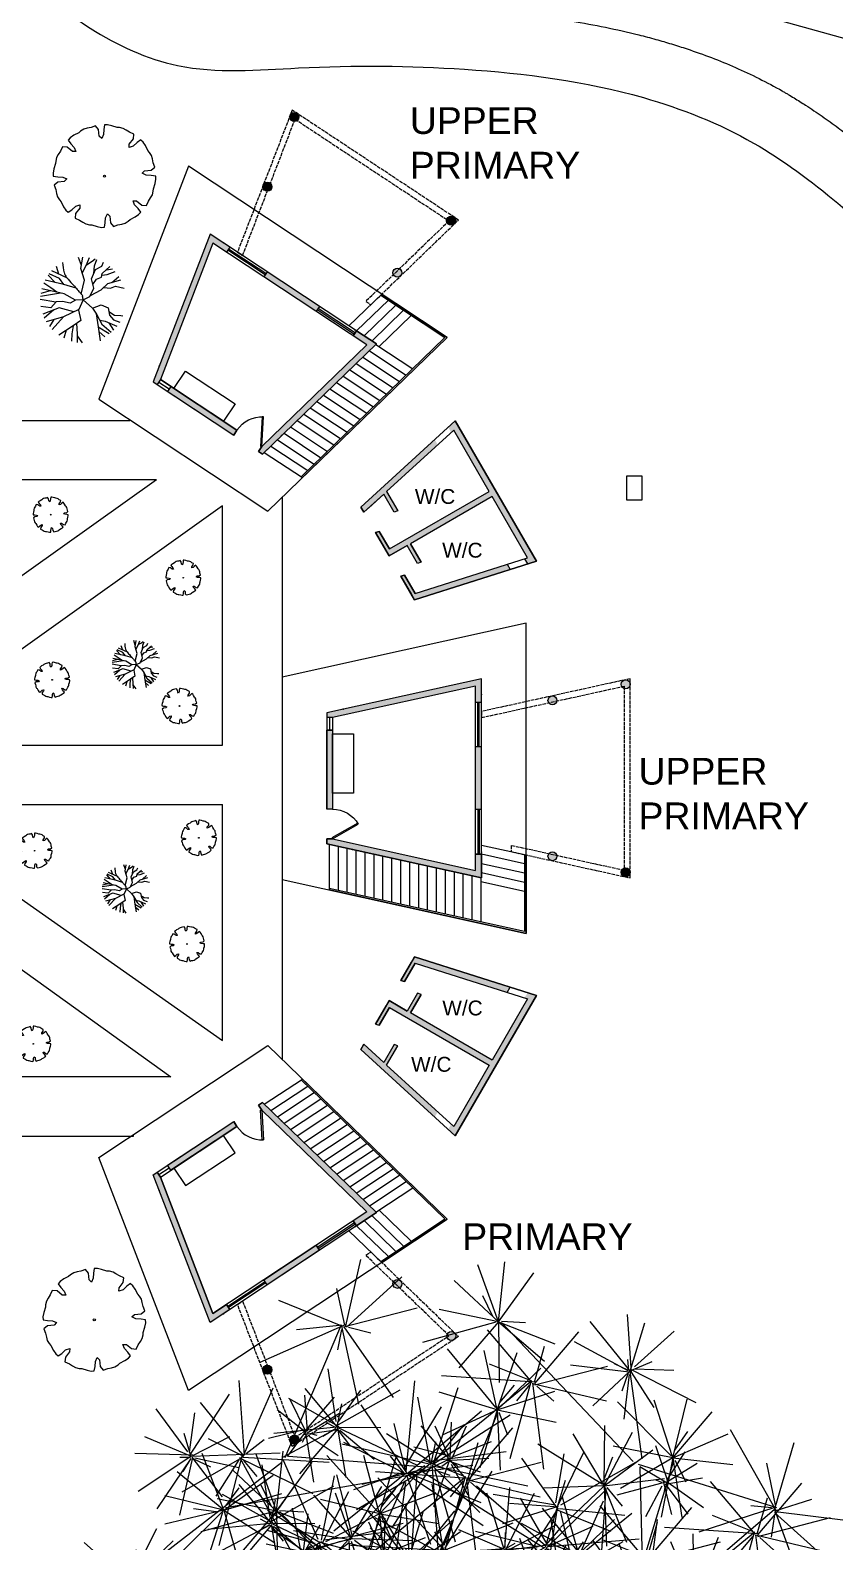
# Model space of a CAD drawing. Header units: millimetres. Extents: x -2023021 to 4454414, y -304659 to 993992.
# Drawn here: x 1581812 to 1608850, y 68373 to 119217 of the extents above; entities that cross this region are included whole.
import ezdxf

# ---------------------------------------------------------------- set-up
doc = ezdxf.new("R2010")
doc.units = ezdxf.units.MM
doc.header["$LTSCALE"] = 10
doc.header["$MEASUREMENT"] = 0
doc.linetypes.add('ACAD_ISO02W100', pattern=[15, 12, -3])
doc.styles.get("Standard").update_dxf_attribs({"font": 'arial.ttf'})

# ---------------------------------------------------------------- blocks, each defined once
blk = doc.blocks.new('z_96')
at = {"color": 86, "linetype": 'Continuous'}
for p, q in [((-277.5, 143.8), (-209, 319.2)), ((-279.8, 149.9), (-254.2, 304.5)), ((-2.3, 183.5), (-55.4, 292.1)), ((0.6, 181.7), (29.5, 299.6)), ((5.7, 184.9), (91.8, 284.8)), ((-282.5, 143.4), (-440.4, 263.7)), ((-279.3, 139.9), (-326.8, 270.9)), ((1.7, 182.4), (-92.5, 262.1)), ((3.6, 188.7), (58.7, 265.3)), ((-276.5, 141.1), (-146.8, 221.3)), ((-9.6, 182.8), (-129.6, 222.9)), ((395.6, 94.6), (438.6, 246.5)), ((-0.6, 184.6), (125.7, 194.4)), ((393.4, 89.6), (354, 209.2)), ((-292.1, 134.2), (-430.8, 180.4)), ((-280.1, 150.3), (-304, 174)), ((-5.7, 186.4), (-99.8, 114.3)), ((-4.6, 181.6), (-86.6, 72.3)), ((1.5, 182.8), (69.9, 77.5)), ((9.8, 182.3), (88, 114.6)), ((393.4, 89.6), (479.1, 181.8)), ((-283.2, 138.5), (-471.2, 114.9)), ((-279.1, 142.3), (-397.9, 16.9)), ((-285.6, 136.6), (-375, 92.2)), ((-277.6, 139.7), (-313.4, -1.1)), ((-279.1, 135.4), (-307.4, 99.5)), ((-278.4, 130.6), (-221.9, 40)), ((-277.5, 137.2), (-129.1, 19.3)), ((-263.2, 140.3), (-131, 113.5)), ((-260.4, 142.3), (-97.9, 156.1)), ((393.4, 89.6), (284.7, 153.1)), ((393.4, 89.6), (514.5, 123.6)), ((-71.7, -35.5), (-42.1, 65.4)), ((393.4, 89.6), (273.9, 50.1)), ((393.4, 89.6), (293.9, 12.5)), ((391.3, 83.5), (363.2, 41.9)), ((393.4, 89.6), (493.5, 13.4)), ((393.4, 89.6), (516.7, 64.5)), ((393.4, 89.6), (442.6, -26.2)), ((409.2, 93.4), (456.4, 89)), ((-74.7, -24.6), (-111.9, 37.5)), ((164.1, -89.9), (142.7, 11.7)), ((163.4, -89), (238.9, 7.6)), ((-237.5, -199.4), (-267, -22)), ((-65.2, -32.9), (-135.5, -11.4)), ((-80, -28.7), (-89.9, -20)), ((-68.1, -28.4), (-55.8, -19.3)), ((159.3, -86.3), (85.5, -28.7)), ((167, -88.4), (276, -24.7)), ((-234, -202.3), (-196.3, -40.6)), ((-75, -39.2), (-157.1, -75.4)), ((-74, -33), (-152.4, -40.5)), ((-76.2, -35.8), (-103.5, -105.8)), ((-72.5, -35.1), (-71.9, -112)), ((-70.4, -41.1), (3.7, -57.1)), ((-69.9, -39.6), (-38.4, -102.6)), ((163.4, -86.5), (137.7, -55.7)), ((161.1, -92.4), (74, -95.2)), ((164.5, -93.4), (157.3, -141.4)), ((160.4, -93), (267.6, -148.2)), ((164.2, -92.2), (234.3, -170.2)), ((165.3, -92), (295.7, -74)), ((166.9, -90.5), (187.1, -100.1)), ((168.3, -88.4), (194, -71.5)), ((167.1, -94.6), (37.3, -175)), ((163.6, -101.8), (119, -170.9)), ((167, -104.1), (188, -212.9)), ((-237.4, -199.3), (-392.1, -169)), ((-246.4, -194), (-283.1, -163.8)), ((-231, -196), (-205.2, -161.9)), ((-242.3, -196.3), (-391.5, -241.3)), ((-242.2, -199.4), (-329.5, -310.3)), ((-241, -201.7), (-259.1, -277.3)), ((-242.2, -201.7), (-47.9, -207.3)), ((-236.2, -200.9), (-139.2, -306.8)), ((-230.8, -205.8), (-146.5, -236))]:
    blk.add_line(p, q, dxfattribs=at)
at = {"color": 251, "linetype": 'Continuous'}
for p, q in [((-4.6, -3.2), (0.8, 176.4)), ((-17.8, -5.6), (-274.7, 141.8)), ((0, 0), (389.1, 84.4)), ((-10.4, -6), (-235.7, -205.3)), ((-16, -6.1), (-74.7, -37.4)), ((-5, -18.9), (163.8, -91.6))]:
    blk.add_line(p, q, dxfattribs=at)
blk = doc.blocks.new('сосна 1')
for p, rotation in [((317.7, 388.3), 121.1570021628385), ((-412.6, 386.5), 205.4822314301707), ((-117.1, 122.3), 55.05972244949476), ((-136.5, 361.1), 177.7388340989747), ((-351.5, 121.7), 257.3134436407499), ((285.8, 9.1), 60.73020616460848), ((-143.1, -5.5), 121.1570021628385), ((-343.1, -101.5), 57.88453704712605), ((234.4, -65.1), 73.86762904044271), ((-274, 161.3), 177.7388340989747), ((173.8, 17), 349.7944254651076), ((326.9, 45.9), 177.7388340989747), ((98.1, -4.6), 177.7388340989747), ((-502.4, -282.3), 279.7984529833926), ((-175.3, -367), 63.19571700542104), ((-48.9, -393.6), 342.5348703671633), ((260.9, -458.6), 13.7229345296671)]:
    blk.add_blockref('z_96', p, dxfattribs=dict(rotation=rotation))
blk = doc.blocks.new('*U18')
for p, q in [((0, 0), (0, -6)), ((40, 0), (40, -6))]:
    blk.add_line(p, q)
blk.add_lwpolyline([(0, 0), (20, 34.6), (21.5, 33.8), (1.5, -0.9)], close=True)
blk.add_arc((0, 0), 40, 0, 60)
blk = doc.blocks.new('mb-cay7')
for p, q in [((-281, 528), (-302, 509)), ((-244, 552), (-281, 528)), ((-206, 561), (-244, 552)), ((-161, 571), (-206, 561)), ((-109, 590), (-161, 571)), ((-75, 547), (-109, 590)), ((-67, 471), (-75, 547)), ((-16, 547), (-19, 489)), ((-7, 599), (-16, 547)), ((28, 601), (-7, 599)), ((76, 591), (28, 601)), ((138, 572), (76, 591)), ((166, 570), (138, 572)), ((209, 560), (166, 570)), ((242, 540), (209, 560)), ((281, 515), (242, 540)), ((-400, 452), (-424, 426)), ((-424, 426), (-393, 384)), ((-359, 480), (-400, 452)), ((-393, 384), (-354, 341)), ((-302, 509), (-359, 480)), ((-39, 443), (-67, 471)), ((-19, 489), (-39, 443)), ((276, 339), (277, 379)), ((324, 357), (276, 339)), ((277, 379), (325, 438)), ((331, 492), (281, 515)), ((367, 396), (324, 357)), ((325, 438), (331, 492)), ((410, 427), (367, 396)), ((436, 403), (410, 426)), ((463, 362), (436, 403)), ((493, 305), (463, 362)), ((-568, 183), (-569, 155)), ((-558, 225), (-568, 183)), ((-538, 259), (-558, 225)), ((-513, 297), (-538, 259)), ((-490, 348), (-513, 297)), ((-435, 342), (-490, 348)), ((-376, 294), (-435, 342)), ((-336, 293), (-376, 294)), ((-354, 341), (-336, 293)), ((512, 284), (493, 305)), ((535, 247), (512, 284)), ((545, 209), (535, 247)), ((554, 164), (545, 209)), ((-588, 93), (-598, 45)), ((-598, 45), (-596, 10)), ((-596, 10), (-545, 1)), ((-569, 155), (-588, 93)), ((-545, 1), (-486, -1)), ((426, 43), (455, 70)), ((472, 22), (426, 43)), ((455, 70), (531, 78)), ((531, 19), (472, 22)), ((531, 78), (573, 112)), ((583, 10), (531, 19)), ((573, 112), (554, 164)), ((584, -25), (582, 10)), ((-545, -58), (-587, -92)), ((-587, -92), (-568, -144)), ((-568, -144), (-558, -189)), ((-469, -50), (-545, -58)), ((-486, -1), (-440, -22)), ((-440, -22), (-469, -50)), ((544, -205), (554, -163)), ((554, -163), (555, -134)), ((555, -134), (574, -73)), ((574, -73), (584, -25)), ((-558, -189), (-549, -227)), ((-549, -227), (-526, -264)), ((-526, -264), (-507, -285)), ((-507, -285), (-477, -342)), ((-477, -342), (-450, -383)), ((-381, -376), (-338, -337)), ((-338, -337), (-290, -319)), ((-290, -319), (-291, -359)), ((340, -320), (322, -273)), ((322, -273), (362, -274)), ((380, -364), (340, -320)), ((362, -274), (421, -322)), ((421, -322), (476, -327)), ((476, -327), (499, -277)), ((499, -277), (524, -239)), ((524, -239), (544, -205)), ((-450, -383), (-424, -406)), ((-424, -406), (-381, -376)), ((-339, -418), (-345, -472)), ((-345, -472), (-294, -495)), ((-291, -359), (-339, -418)), ((-294, -495), (-256, -520)), ((-256, -520), (-222, -540)), ((2, -527), (5, -469)), ((5, -469), (26, -423)), ((26, -423), (53, -451)), ((53, -451), (61, -527)), ((230, -531), (267, -508)), ((267, -508), (288, -489)), ((288, -489), (345, -459)), ((345, -459), (386, -432)), ((410, -406), (380, -364)), ((386, -432), (410, -406)), ((-222, -540), (-180, -550)), ((-180, -550), (-152, -551)), ((-152, -551), (-90, -571)), ((-90, -571), (-42, -580)), ((-42, -580), (-7, -578)), ((-7, -579), (2, -527)), ((61, -527), (95, -570)), ((95, -570), (147, -550)), ((147, -550), (192, -541)), ((192, -541), (230, -531))]:
    blk.add_line(p, q)
blk.add_ellipse((-7, 10), major_axis=(-12.3, 0), ratio=0.999017)
blk = doc.blocks.new('mb-cay3')
for p, q in [((-456, 451), (-504, 599)), ((-31, 616), (-85, 772)), ((-39, 560), (-5, 777)), ((-13, 473), (59, 618)), ((59, 618), (123, 768)), ((65, 634), (172, 698)), ((172, 698), (230, 744)), ((205, 466), (217, 614)), ((217, 614), (265, 733)), ((238, 540), (358, 604)), ((358, 604), (389, 679)), ((365, 469), (512, 598)), ((-363, 255), (-718, 340)), ((-529, 295), (-660, 435)), ((-448, 370), (-640, 462)), ((-297, 377), (-594, 516)), ((-363, 255), (-448, 370)), ((27, 338), (-39, 560)), ((-33, 77), (27, 338)), ((161, 366), (238, 540)), ((206, 186), (161, 366)), ((187, 260), (256, 361)), ((256, 361), (349, 398)), ((349, 398), (365, 469)), ((357, 434), (461, 448)), ((444, 539), (559, 556)), ((461, 448), (612, 502)), ((470, 275), (721, 344)), ((548, 297), (680, 413)), ((-426, 94), (-808, 31)), ((-623, 138), (-801, 89)), ((-355, 78), (-783, 174)), ((-610, 194), (-745, 282)), ((-496, 110), (-610, 194)), ((-130, 186), (-363, 255)), ((-143, -40), (-355, 78)), ((2, -36), (133, 27)), ((133, 27), (206, 186)), ((142, 47), (347, 154)), ((347, 154), (470, 275)), ((396, 203), (525, 189)), ((525, 189), (618, 226)), ((618, 226), (784, 188)), ((-514, -76), (-810, -27)), ((-610, -183), (-801, -161)), ((-451, -182), (-765, -306)), ((-552, -222), (-734, -380)), ((-511, -73), (-610, -183)), ((-387, -63), (-511, -73)), ((-173, -262), (-451, -182)), ((-245, -95), (-387, -63)), ((-79, -216), (-367, -355)), ((-143, -40), (-245, -95)), ((2, -36), (-143, -40)), ((2, -36), (-84, -227)), ((-84, -227), (-44, -427)), ((2, -36), (180, -191)), ((180, -191), (342, -131)), ((180, -191), (255, -303)), ((342, -131), (479, -183)), ((479, -183), (506, -322)), ((493, -257), (596, -322)), ((-367, -355), (-697, -450)), ((-550, -408), (-637, -538)), ((-367, -355), (-585, -598)), ((-188, -528), (-460, -705)), ((-188, -528), (-211, -677)), ((-44, -427), (-188, -528)), ((-126, -485), (-111, -678)), ((253, -300), (289, -547)), ((255, -303), (360, -497)), ((289, -547), (498, -675)), ((289, -547), (328, -810)), ((318, -419), (422, -436)), ((360, -497), (537, -649)), ((422, -436), (645, -534)), ((491, -467), (578, -611)), ((506, -322), (576, -413)), ((576, -413), (696, -460)), ((596, -322), (716, -333)), ((716, -333), (757, -339)), ((-318, -612), (-361, -764)), ((-211, -677), (-217, -819)), ((-111, -678), (-109, -842)), ((-110, -716), (-17, -849)), ((302, -637), (416, -737))]:
    blk.add_line(p, q)
for centre, radius, start, end in [((455, 700), 842, 181.5686, 195.0038), ((-141, 541), 225, 195.0038, 221.1659), ((62234, 55080), 83082, 221.1659, 221.28126), ((29144, 26029), 39048, 221.2813, 221.4495), ((15672, 14131), 21075, 221.4495, 221.7043), ((-7857, -6835), 10440, 41.3423, 41.7043), ((-61, 24), 56.4, 12.2823, 41.3423), ((-371, -43), 373, 1.0907, 12.2823)]:
    blk.add_arc(centre, radius, start, end)

msp = doc.modelspace()

# ---------------------------------------------------------------- hatches: boundary and pattern name
at = {"ltscale": 10, "transparency": 33554687}
h = msp.add_hatch(color=256, dxfattribs=at)
h.dxf.hatch_style = 1
h.paths.add_polyline_path([(1590833, 116300, 1), (1590532, 116300, 1)])
h = msp.add_hatch(color=256, dxfattribs=at)
h.dxf.hatch_style = 1
h.paths.add_polyline_path([(1589931, 113952, 1), (1589630, 113952, 1)])
h = msp.add_hatch(color=256, dxfattribs=at)
h.dxf.hatch_style = 1
h.paths.add_polyline_path([(1596107, 112810, 1), (1595806, 112810, 1)])
h = msp.add_hatch(color=256, dxfattribs=at)
h.dxf.hatch_style = 1
h.paths.add_polyline_path([(1589771, 111092), (1589661, 110926), (1591419, 109763), (1591529, 109929)])
h.paths.add_polyline_path([(1587856, 112359), (1587610, 111720), (1587824, 111720), (1587953, 112055), (1588410, 111753), (1588520, 111920)])
h.paths.add_polyline_path([(1587824, 111720), (1587610, 111720), (1585944, 107389), (1586078, 107301), (1586188, 107467)])
h.paths.add_polyline_path([(1586538, 107233), (1586429, 107068), (1588650, 105599), (1588759, 105764)])
h.paths.add_polyline_path([(1593444, 108663), (1592780, 109102), (1592670, 108935), (1593126, 108633), (1589594, 105214), (1589510, 105087), (1589484, 105047), (1589618, 104959)])
h.paths.add_polyline_path([(1594221, 111193), (1594017, 110995, 0.509744), (1594256, 110948), (1594260, 110952, 0.198013), (1594304, 111058, 0.28315)])
h.paths.add_polyline_path([(1594221, 111193, 0.558664), (1594003, 111058, 0.109085), (1594017, 110995)])
h.paths.add_polyline_path([(1599334, 96821), (1599328, 96820, 0.346414), (1599213, 96673, 0.138817), (1599235, 96594), (1599513, 96656, 0.029346), (1599514, 96673, 0.473317)])
h.paths.add_polyline_path([(1599513, 96656), (1599235, 96594, 0.711083)])
h.paths.add_polyline_path([(1601671, 97215, 0.138024), (1601693, 97137), (1601774, 97154), (1601774, 97072, 0.512575), (1601972, 97215, 1)])
h.paths.add_polyline_path([(1601774, 97154), (1601693, 97137, 0.176379), (1601774, 97072)], flags=17)
h.paths.add_polyline_path([(1596774, 97154), (1596774, 96607), (1596974, 96607), (1596974, 97403), (1591774, 96256), (1591774, 96095), (1591974, 96095)])
h.paths.add_polyline_path([(1596974, 95107), (1596774, 95107), (1596774, 93000), (1596974, 93000)])
h.paths.add_polyline_path([(1591974, 95674), (1591774, 95674), (1591774, 93012), (1591971, 93012)])
h.paths.add_polyline_path([(1591974, 92012), (1591774, 92012), (1591774, 91851), (1596974, 90703), (1596974, 91500), (1596774, 91500), (1596774, 90952)])
h.paths.add_polyline_path([(1599514, 91434, 0.029346), (1599513, 91451), (1599235, 91513, 0.138817), (1599213, 91434, 0.346414), (1599328, 91287), (1599334, 91286, 0.473317)])
h.paths.add_polyline_path([(1599235, 91513), (1599513, 91451, 0.711083)])
h.paths.add_polyline_path([(1572146, 75447), (1576140, 75447), (1576140, 77319), (1572146, 77319)], flags=9)
h.paths.add_polyline_path([(1595522, 101195), (1597130, 101195), (1597130, 102225), (1595522, 102225)], flags=9)
h.paths.add_polyline_path([(1594605, 103001), (1596213, 103001), (1596213, 104032), (1594605, 104032)], flags=9)
h.paths.add_polyline_path([(1594477, 83901), (1596084, 83901), (1596084, 84932), (1594477, 84932)], flags=9)
h.paths.add_polyline_path([(1595526, 85796), (1597134, 85796), (1597134, 86827), (1595526, 86827)], flags=9)
h.paths.add_polyline_path([(1551599, 83489), (1553206, 83489), (1553206, 84519), (1551599, 84519)], flags=9)
h.paths.add_polyline_path([(1550594, 85405), (1552202, 85405), (1552202, 86435), (1550594, 86435)], flags=9)
h.paths.add_polyline_path([(1550727, 101286), (1552335, 101286), (1552335, 102316), (1550727, 102316)], flags=9)
h.paths.add_polyline_path([(1551630, 103325), (1553238, 103325), (1553238, 104355), (1551630, 104355)], flags=9)
h.paths.add_polyline_path([(1587860, 108039), (1591294, 108039), (1591294, 109903), (1587860, 109903)], flags=9)
h.paths.add_polyline_path([(1587693, 79149), (1591125, 79149), (1591125, 80179), (1587693, 80179)], flags=9)
h.paths.add_polyline_path([(1556926, 79292), (1560358, 79292), (1560358, 80323), (1556926, 80323)], flags=9)
h.paths.add_polyline_path([(1551618, 93275), (1555050, 93275), (1555050, 95139), (1551618, 95139)], flags=9)
h.paths.add_polyline_path([(1555301, 108034), (1561179, 108034), (1561179, 109064), (1555301, 109064)], flags=9)
h = msp.add_hatch(color=256, dxfattribs=at)
h.dxf.hatch_style = 1
h.paths.add_polyline_path([(1569486, 72326), (1569309, 72224), (1569973, 70181), (1571517, 70181), (1571517, 70381), (1570118, 70381)])
h.paths.add_polyline_path([(1569423, 72521), (1569246, 72418), (1569309, 72224), (1569486, 72326)])
h.paths.add_polyline_path([(1568708, 74720), (1568498, 74720), (1569246, 72418), (1569423, 72521)])
h.paths.add_polyline_path([(1567041, 79852), (1566782, 80002), (1568498, 74720), (1568708, 74720)])
h.paths.add_polyline_path([(1566948, 80136), (1566690, 80286), (1566782, 80002), (1567041, 79852)])
h.paths.add_polyline_path([(1581252, 80002), (1580993, 79852), (1579326, 74720), (1579536, 74720)])
h.paths.add_polyline_path([(1581344, 80286), (1581086, 80136), (1580993, 79852), (1581252, 80002)])
h.paths.add_polyline_path([(1579536, 74720), (1579326, 74720), (1578611, 72521), (1578788, 72418)])
h.paths.add_polyline_path([(1578725, 72224), (1578548, 72326), (1577916, 70381), (1576517, 70381), (1576517, 70181), (1578061, 70181)])
h.paths.add_polyline_path([(1578788, 72418), (1578611, 72521), (1578548, 72326), (1578725, 72224)])
h.paths.add_polyline_path([(1572146, 75447), (1576140, 75447), (1576140, 77319), (1572146, 77319)], flags=9)
h.paths.add_polyline_path([(1595522, 101195), (1597130, 101195), (1597130, 102225), (1595522, 102225)], flags=9)
h.paths.add_polyline_path([(1594605, 103001), (1596213, 103001), (1596213, 104032), (1594605, 104032)], flags=9)
h.paths.add_polyline_path([(1594477, 83901), (1596084, 83901), (1596084, 84932), (1594477, 84932)], flags=9)
h.paths.add_polyline_path([(1595526, 85796), (1597134, 85796), (1597134, 86827), (1595526, 86827)], flags=9)
h.paths.add_polyline_path([(1551599, 83489), (1553206, 83489), (1553206, 84519), (1551599, 84519)], flags=9)
h.paths.add_polyline_path([(1550594, 85405), (1552202, 85405), (1552202, 86435), (1550594, 86435)], flags=9)
h.paths.add_polyline_path([(1550727, 101286), (1552335, 101286), (1552335, 102316), (1550727, 102316)], flags=9)
h.paths.add_polyline_path([(1551630, 103325), (1553238, 103325), (1553238, 104355), (1551630, 104355)], flags=9)
h.paths.add_polyline_path([(1587860, 108039), (1591294, 108039), (1591294, 109903), (1587860, 109903)], flags=9)
h.paths.add_polyline_path([(1593016, 93132), (1596450, 93132), (1596450, 94995), (1593016, 94995)], flags=9)
h.paths.add_polyline_path([(1587693, 79149), (1591125, 79149), (1591125, 80179), (1587693, 80179)], flags=9)
h.paths.add_polyline_path([(1556926, 79292), (1560358, 79292), (1560358, 80323), (1556926, 80323)], flags=9)
h.paths.add_polyline_path([(1551618, 93275), (1555050, 93275), (1555050, 95139), (1551618, 95139)], flags=9)
h.paths.add_polyline_path([(1555301, 108034), (1561179, 108034), (1561179, 109064), (1555301, 109064)], flags=9)
h = msp.add_hatch(color=256, dxfattribs=at)
h.dxf.hatch_style = 1
h.paths.add_polyline_path([(1597237, 103705), (1596048, 105765), (1595961, 105686), (1595859, 105863), (1596097, 106081), (1598824, 101357), (1598529, 101263), (1598426, 101440), (1598527, 101472), (1597337, 103532), (1594588, 101945), (1594948, 101320), (1594826, 101282), (1594479, 101882), (1593873, 101532), (1593418, 102320), (1593540, 102359), (1593881, 101768)])
h.paths.add_polyline_path([(1597841, 101255), (1597943, 101078), (1594723, 100059), (1594266, 100851), (1594388, 100890), (1594743, 100275)])
h.paths.add_polyline_path([(1593693, 103612), (1593025, 103001), (1592923, 103178), (1595405, 105449), (1595508, 105271), (1593787, 103698), (1594161, 103050), (1594039, 103011)])
h = msp.add_hatch(color=256, dxfattribs=at)
h.dxf.hatch_style = 1
h.paths.add_polyline_path([(1601973, 90891, 1), (1601672, 90891, 1)])
h = msp.add_hatch(color=256, dxfattribs=at)
h.dxf.hatch_style = 1
h.paths.add_polyline_path([(1597237, 84401), (1596048, 82341), (1595961, 82421), (1595859, 82244), (1596097, 82026), (1598824, 86750), (1598529, 86844), (1598426, 86666), (1598527, 86635), (1597337, 84575), (1594588, 86162), (1594948, 86786), (1594826, 86825), (1594479, 86225), (1593873, 86575), (1593418, 85787), (1593540, 85748), (1593881, 86339)])
h.paths.add_polyline_path([(1597841, 86852), (1597943, 87029), (1594723, 88048), (1594266, 87255), (1594388, 87217), (1594743, 87832)])
h.paths.add_polyline_path([(1593693, 84495), (1593025, 85106), (1592923, 84929), (1595405, 82658), (1595508, 82836), (1593787, 84409), (1594161, 85057), (1594039, 85096)])
h = msp.add_hatch(color=256, dxfattribs=at)
h.dxf.hatch_style = 1
h.paths.add_polyline_path([(1593444, 79444), (1589618, 83148), (1589484, 83059), (1589593, 82895), (1593126, 79474), (1592670, 79172), (1592780, 79005)])
h = msp.add_hatch(color=256, dxfattribs=at)
h.dxf.hatch_style = 1
h.paths.add_polyline_path([(1588760, 82341), (1588650, 82508), (1586429, 81039), (1586540, 80872)])
h.paths.add_polyline_path([(1586188, 80639), (1586078, 80806), (1585944, 80718), (1587856, 75748), (1588520, 76187), (1588410, 76354), (1587953, 76052)])
h.paths.add_polyline_path([(1587693, 79149), (1591125, 79149), (1591125, 80179), (1587693, 80179)], flags=9)
h = msp.add_hatch(color=256, dxfattribs=at)
h.dxf.hatch_style = 1
h.paths.add_polyline_path([(1591529, 78177), (1591419, 78344), (1589661, 77181), (1589771, 77014)])
h = msp.add_hatch(color=256, dxfattribs=at)
h.dxf.hatch_style = 1
h.paths.add_polyline_path([(1594017, 77112), (1594221, 76914, 0.28315), (1594304, 77048, 0.803289)])
h.paths.add_polyline_path([(1594017, 77112, 0.109085), (1594003, 77048, 0.558664), (1594221, 76914)])
h.paths.add_polyline_path([(1596112, 75297, 0.80201), (1595825, 75361), (1595885, 75304), (1595816, 75258, 0.877505)])
h.paths.add_polyline_path([(1595885, 75304), (1595825, 75361, 0.109872), (1595811, 75297, 0.065243), (1595816, 75258)])
h = msp.add_hatch(color=256, dxfattribs=at)
h.dxf.hatch_style = 1
h.paths.add_polyline_path([(1589930, 74161, 1), (1589629, 74161, 1)])
h = msp.add_hatch(color=256, dxfattribs=at)
h.dxf.hatch_style = 1
h.paths.add_polyline_path([(1590838, 71808, 1), (1590537, 71808, 1)])

# ---------------------------------------------------------------- linework, layer by layer
at = {"transparency": 33554687}
msp.add_line((1594477, 123037), (1620151, 115888), dxfattribs=at)
at = {"ltscale": 10, "transparency": 33554687}
for p, q in [((1588520, 111920), (1588410, 111753)), ((1589702, 110988), (1588451, 111816)), ((1589730, 111030), (1588479, 111857)), ((1589771, 111092), (1589661, 110926)), ((1591529, 109929), (1591419, 109763)), ((1591460, 109825), (1592711, 108998)), ((1591487, 109867), (1592739, 109039)), ((1586188, 107467), (1586078, 107301)), ((1586133, 107384), (1586485, 107151)), ((1586540, 107235), (1586429, 107068)), ((1562758, 106090), (1585162, 106090)), ((1588760, 105766), (1588650, 105599)), ((1589594, 105214), (1589484, 105047)), ((1586057, 104090), (1575068, 96258)), ((1586057, 104090), (1575068, 104090)), ((1588274, 103214), (1576984, 95167)), ((1588274, 95167), (1588274, 103214)), ((1590274, 103506), (1590274, 84601)), ((1593540, 102359), (1593418, 102320)), ((1593881, 101768), (1593540, 102359)), ((1594948, 101320), (1594588, 101945)), ((1597841, 101255), (1597943, 101078)), ((1598426, 101440), (1598529, 101263)), ((1594388, 100890), (1594266, 100851)), ((1594743, 100275), (1594388, 100890)), ((1596974, 96607), (1596774, 96607)), ((1596849, 95107), (1596849, 96607)), ((1596899, 95107), (1596899, 96607)), ((1591974, 96095), (1591774, 96095)), ((1591974, 95674), (1591774, 95674)), ((1591874, 96095), (1591874, 95674)), ((1576984, 95167), (1588274, 95167)), ((1596974, 95107), (1596774, 95107)), ((1576984, 93167), (1588274, 93167)), ((1577003, 93167), (1588274, 85239)), ((1588274, 85239), (1588274, 93167)), ((1591974, 93012), (1591774, 93012)), ((1596974, 93000), (1596774, 93000)), ((1596849, 93000), (1596849, 91500)), ((1596899, 93000), (1596899, 91500)), ((1575068, 92251), (1586536, 84017)), ((1591974, 92012), (1591774, 92012)), ((1594743, 87832), (1594388, 87217)), ((1594388, 87217), (1594266, 87255)), ((1597841, 86852), (1597943, 87029)), ((1594948, 86786), (1594588, 86162)), ((1593881, 86339), (1593540, 85748)), ((1586536, 84017), (1575068, 84017)), ((1589594, 82893), (1589484, 83059)), ((1588760, 82341), (1588650, 82508)), ((1562758, 82017), (1585277, 82017)), ((1585277, 82017), (1585277, 82075)), ((1586133, 80723), (1586485, 80955)), ((1586540, 80872), (1586429, 81039)), ((1586188, 80639), (1586078, 80806)), ((1591460, 78282), (1592711, 79109)), ((1591487, 78240), (1592739, 79067)), ((1591529, 78177), (1591419, 78344)), ((1589702, 77119), (1588451, 76291)), ((1589730, 77077), (1588479, 76249)), ((1589771, 77014), (1589661, 77181)), ((1588520, 76187), (1588410, 76354))]:
    msp.add_line(p, q, dxfattribs=at)
at = {"ltscale": 100, "transparency": 33554687}
for p, q in [((1593036, 108932), (1594103, 109965)), ((1593292, 108763), (1594359, 109796)), ((1593535, 108580), (1594615, 109626)), ((1593209, 108436), (1594448, 107616)), ((1593430, 108649), (1594668, 107830)), ((1592547, 107794), (1593786, 106975)), ((1592768, 108008), (1594006, 107189)), ((1592989, 108222), (1594227, 107403)), ((1592106, 107367), (1593344, 106548)), ((1592326, 107581), (1593565, 106762)), ((1591664, 106940), (1592903, 106121)), ((1591885, 107153), (1593123, 106334)), ((1591002, 106299), (1592240, 105479)), ((1591223, 106512), (1592461, 105693)), ((1591443, 106726), (1592682, 105907)), ((1590561, 105871), (1591799, 105052)), ((1590781, 106085), (1592020, 105266)), ((1590119, 105444), (1591357, 104625)), ((1590340, 105658), (1591578, 104838)), ((1589618, 104959), (1589898, 105230)), ((1589678, 105017), (1590959, 104169)), ((1589898, 105230), (1591137, 104411)), ((1591774, 91851), (1592155, 91767)), ((1591855, 91833), (1591855, 90297)), ((1592155, 91767), (1592155, 90282)), ((1592455, 91701), (1592455, 90216)), ((1592755, 91634), (1592755, 90149)), ((1593055, 91568), (1593055, 90083)), ((1593355, 91502), (1593355, 90017)), ((1593655, 91436), (1593655, 89951)), ((1593955, 91370), (1593955, 89885)), ((1594255, 91303), (1594255, 89818)), ((1594555, 91237), (1594555, 89752)), ((1594855, 91171), (1594855, 89686)), ((1595155, 91105), (1595155, 89620)), ((1595455, 91039), (1595455, 89554)), ((1596974, 91192), (1598424, 90872)), ((1595755, 90972), (1595755, 89487)), ((1596055, 90906), (1596055, 89421)), ((1596355, 90840), (1596355, 89355)), ((1596655, 90774), (1596655, 89289)), ((1596955, 90708), (1596955, 89223)), ((1596955, 90582), (1598424, 90258)), ((1596974, 90885), (1598424, 90565)), ((1589678, 83090), (1590959, 83938)), ((1589898, 82876), (1591137, 83696)), ((1590119, 82663), (1591357, 83482)), ((1589618, 83148), (1589898, 82876)), ((1590340, 82449), (1591578, 83268)), ((1590561, 82235), (1591799, 83055)), ((1590781, 82022), (1592020, 82841)), ((1591002, 81808), (1592240, 82627)), ((1591223, 81594), (1592461, 82414)), ((1591443, 81381), (1592682, 82200)), ((1591664, 81167), (1592903, 81986)), ((1591885, 80953), (1593123, 81773)), ((1592106, 80740), (1593344, 81559)), ((1592326, 80526), (1593565, 81345)), ((1592547, 80312), (1593786, 81132)), ((1592768, 80099), (1594006, 80918)), ((1592989, 79885), (1594227, 80704)), ((1593209, 79671), (1594448, 80491)), ((1593430, 79458), (1594668, 80277)), ((1593292, 79344), (1594359, 78311)), ((1593535, 79527), (1594615, 78481)), ((1593036, 79174), (1594103, 78142))]:
    msp.add_line(p, q, dxfattribs=at)
at = {"linetype": 'ACAD_ISO02W100', "transparency": 33554687}
for points in [[(1588947, 111637), (1590712, 116225), (1595885, 112803), (1593089, 110097), (1593259, 109984), (1596203, 112833), (1590615, 116529), (1588776, 111750), (1588947, 111637)], [(1596974, 96095), (1601774, 97154), (1601774, 90952), (1597974, 91791), (1597974, 91586), (1601974, 90703), (1601974, 97403), (1596974, 96300), (1596974, 96095)], [(1588947, 76469), (1590712, 71882), (1595885, 75304), (1593089, 78010), (1593259, 78123), (1596203, 75274), (1590615, 71577), (1588776, 76356), (1588947, 76469)]]:
    msp.add_lwpolyline(points, dxfattribs=at)
at = {"ltscale": 100, "transparency": 33554687}
for points in [[(1584111, 106803), (1589795, 103043), (1595829, 108883), (1587126, 114640)], [(1590274, 97461), (1590274, 90646), (1598474, 88836), (1598474, 99271)], [(1584111, 81304), (1589795, 85064), (1595829, 79223), (1587126, 73466)]]:
    msp.add_lwpolyline(points, close=True, dxfattribs=at)
for points in [[(1589484, 105047), (1589618, 104959), (1593444, 108663), (1592524, 109271), (1588776, 111750), (1587856, 112359), (1585944, 107389)], [(1589594, 105214), (1593126, 108633), (1587953, 112055), (1586188, 107467), (1588760, 105766)], [(1585944, 107389), (1588650, 105599)], [(1594266, 100851), (1594621, 100237), (1594723, 100059), (1598824, 101357), (1596097, 106081), (1592923, 103178), (1593025, 103001)], [(1593881, 101768), (1597237, 103705), (1596048, 105765), (1593787, 103698), (1594161, 103050)], [(1593693, 103612), (1593176, 103139)], [(1594743, 100275), (1598527, 101472), (1597337, 103532), (1594588, 101945)], [(1593418, 102320), (1593773, 101705), (1593873, 101532), (1594479, 101882)], [(1591774, 92012), (1591774, 91851), (1596974, 90703), (1596974, 91807), (1596974, 96300), (1596974, 97403), (1591774, 96256)], [(1591974, 92012), (1596774, 90952), (1596774, 97154), (1591974, 96095), (1591974, 93012)], [(1591774, 96256), (1591774, 93012)], [(1594266, 87255), (1594621, 87870), (1594723, 88048), (1598824, 86750), (1596097, 82026), (1592923, 84929), (1593025, 85106)], [(1594743, 87832), (1598527, 86635), (1597337, 84575), (1594588, 86162)], [(1593418, 85787), (1593773, 86401), (1593873, 86575), (1594479, 86225)], [(1593881, 86339), (1597237, 84401), (1596048, 82341), (1593787, 84409), (1594161, 85057)], [(1589484, 83059), (1589618, 83148), (1593444, 79444), (1592524, 78835), (1588776, 76356), (1587856, 75748), (1585944, 80718)], [(1589594, 82893), (1593126, 79474), (1587953, 76052), (1586188, 80639), (1588760, 82341)], [(1585944, 80718), (1588650, 82508)]]:
    msp.add_lwpolyline(points, dxfattribs=at)
at = {"ltscale": 10, "transparency": 33554687}
for points in [[(1592524, 109271), (1593627, 110340), (1595829, 108883), (1590959, 104169)], [(1593591, 110304), (1595749, 108876), (1590916, 104197)], [(1593847, 110135), (1592780, 109102), (1592670, 108935)], [(1589484, 105047), (1589594, 105214), (1593126, 108633), (1592670, 108935), (1592780, 109102), (1593444, 108663), (1589618, 104959), (1589484, 105047)], [(1588759, 105764), (1586187, 107465), (1586078, 107301), (1588650, 105599), (1588759, 105764)], [(1593540, 102359), (1593881, 101768), (1597237, 103705), (1596048, 105765), (1593787, 103698), (1594161, 103050), (1594039, 103011), (1593693, 103612), (1593025, 103001), (1592923, 103178), (1596097, 106081), (1598824, 101357), (1594723, 100059), (1594266, 100851), (1594388, 100890), (1594743, 100275), (1598527, 101472), (1597337, 103532), (1594588, 101945), (1594948, 101320), (1594826, 101282), (1594479, 101882), (1593873, 101532), (1593418, 102320), (1593540, 102359)], [(1594161, 103050), (1594039, 103011), (1593693, 103612), (1593025, 103001)], [(1594948, 101320), (1594826, 101282), (1594479, 101882)], [(1591774, 95674), (1591974, 95674), (1591971, 93012), (1591774, 93012), (1591774, 95674)], [(1591774, 92012), (1591974, 92012), (1596774, 90952), (1596774, 91500), (1596974, 91500), (1596974, 90703), (1591774, 91851), (1591774, 92012)], [(1596974, 91807), (1598474, 91476), (1598474, 88836), (1591855, 90297)], [(1598424, 91487), (1598424, 88899), (1591855, 90348)], [(1598424, 91180), (1596974, 91500), (1596774, 91500)], [(1593540, 85748), (1593881, 86339), (1597237, 84401), (1596048, 82341), (1593787, 84409), (1594161, 85057), (1594039, 85096), (1593693, 84495), (1593025, 85106), (1592923, 84929), (1596097, 82026), (1598824, 86750), (1594723, 88048), (1594266, 87255), (1594388, 87217), (1594743, 87832), (1598527, 86635), (1597337, 84575), (1594588, 86162), (1594948, 86786), (1594826, 86825), (1594479, 86225), (1593873, 86575), (1593418, 85787), (1593540, 85748)], [(1594948, 86786), (1594826, 86825), (1594479, 86225)], [(1594161, 85057), (1594039, 85096), (1593693, 84495), (1593025, 85106)], [(1593591, 77803), (1595749, 79231), (1590916, 83909)], [(1592524, 78835), (1593627, 77767), (1595829, 79223), (1590959, 83938)], [(1592670, 79172), (1592780, 79005), (1593444, 79444), (1589618, 83148), (1589484, 83059), (1589593, 82895), (1593126, 79474), (1592670, 79172)], [(1588650, 82508), (1588760, 82341), (1586540, 80872), (1586429, 81039), (1588650, 82508)], [(1586078, 80806), (1586188, 80639), (1587953, 76052), (1588410, 76354), (1588520, 76187), (1587856, 75748), (1585944, 80718), (1586078, 80806)], [(1593847, 77972), (1592780, 79005), (1592670, 79172)], [(1589661, 77181), (1591419, 78344), (1591529, 78177), (1589771, 77014), (1589661, 77181)]]:
    msp.add_lwpolyline(points, dxfattribs=at)
for points in [[(1588308, 106065), (1586640, 107168), (1587026, 107752), (1588694, 106649)], [(1591974, 93553), (1591974, 95553), (1592674, 95553), (1592674, 93553)], [(1588308, 82042), (1586640, 80938), (1587026, 80355), (1588694, 81458)]]:
    msp.add_lwpolyline(points, close=True, dxfattribs=at)
at = {"transparency": 33554687}
msp.add_lwpolyline([(1601859, 104233), (1602366, 104233), (1602366, 103415), (1601859, 103415)], close=True, dxfattribs=at)
at = {"ltscale": 10, "transparency": 33554687}
for centre in [(1590683, 116300), (1590688, 116299), (1589781, 113952), (1589783, 113949), (1595957, 112810), (1595962, 112810), (1594153, 111058), (1601822, 97215), (1599363, 96673), (1599363, 91434), (1601822, 90892), (1601823, 90891), (1594153, 77048), (1595962, 75297), (1589779, 74161), (1589783, 74158), (1590688, 71808), (1590688, 71808), (1590688, 71808)]:
    msp.add_circle(centre, 151, dxfattribs=at)
at = {"ltscale": 100, "transparency": 33554687}
for centre in [(1590688, 116299), (1589783, 113949), (1595962, 112810), (1594153, 111058), (1601822, 97215), (1599363, 96673), (1599363, 91434), (1601822, 90892), (1594153, 77048), (1595962, 75297), (1589783, 74158), (1590688, 71808)]:
    msp.add_circle(centre, 151, dxfattribs=at)
at = {"transparency": 33554687}
for points, knots in [([(1580790, 127672), (1581452, 126838), (1581499, 126663), (1581595, 126316), (1581643, 126145), (1581740, 125806), (1581789, 125639), (1581888, 125309), (1581939, 125145), (1582042, 124824), (1582096, 124665), (1582162, 124475), (1582174, 124442), (1582189, 124401), (1582192, 124392), (1582198, 124374), (1582201, 124365), (1582211, 124338), (1582218, 124321), (1582237, 124268), (1582250, 124233), (1582289, 124128), (1582315, 124060), (1582376, 123906), (1582410, 123821), (1582481, 123656), (1582517, 123576), (1582589, 123420), (1582626, 123344), (1582701, 123198), (1582739, 123127), (1582810, 123004), (1582842, 122949), (1582882, 122884), (1582890, 122871), (1582902, 122854), (1582905, 122849), (1582912, 122837), (1582916, 122832), (1582924, 122820), (1582928, 122814), (1582939, 122796), (1582947, 122784), (1582971, 122749), (1582987, 122725), (1583037, 122654), (1583071, 122608), (1583155, 122496), (1583206, 122433), (1583313, 122306), (1583368, 122243), (1583483, 122118), (1583543, 122056), (1583667, 121933), (1583731, 121872), (1583863, 121751), (1583931, 121692), (1584071, 121574), (1584143, 121516), (1584290, 121401), (1584365, 121344), (1584519, 121232), (1584597, 121177), (1584702, 121106), (1584727, 121089), (1584789, 121048), (1584825, 121024), (1584873, 120993), (1584883, 120987), (1584902, 120975), (1584910, 120970), (1584926, 120959), (1584933, 120954), (1584957, 120939), (1584973, 120929), (1585021, 120899), (1585053, 120880), (1585149, 120821), (1585213, 120783), (1585384, 120685), (1585491, 120626), (1585704, 120515), (1585811, 120463), (1586023, 120365), (1586129, 120319), (1586340, 120234), (1586445, 120195), (1586636, 120130), (1586722, 120103), (1586892, 120054), (1586977, 120032), (1587083, 120008), (1587104, 120003), (1587139, 119995), (1587152, 119993), (1587170, 119989), (1587175, 119988), (1587185, 119986), (1587190, 119985), (1587205, 119982), (1587216, 119980), (1587246, 119974), (1587267, 119970), (1587329, 119958), (1587371, 119951), (1587485, 119933), (1587558, 119923), (1587707, 119905), (1587783, 119898), (1587938, 119885), (1588017, 119879), (1588179, 119870), (1588261, 119867), (1588428, 119863), (1588513, 119861), (1588686, 119860), (1588774, 119861), (1588953, 119863), (1589043, 119865), (1589227, 119871), (1589320, 119874), (1589510, 119882), (1589605, 119886), (1589799, 119895), (1589897, 119900), (1590096, 119911), (1590197, 119916), (1590400, 119927), (1590503, 119933), (1590637, 119940), (1590667, 119941), (1590708, 119943), (1590718, 119944), (1590740, 119945), (1590752, 119945), (1590775, 119947), (1590787, 119947), (1590822, 119949), (1590845, 119950), (1590915, 119953), (1590961, 119955), (1591100, 119961), (1591193, 119965), (1591472, 119976), (1591657, 119982), (1592213, 119998), (1592583, 120004), (1593584, 120010), (1594215, 120003), (1594974, 119979), (1595102, 119974), (1595488, 119959), (1595746, 119947), (1596107, 119927), (1596211, 119921), (1596384, 119911), (1596452, 119906), (1596547, 119900), (1596573, 119898), (1596626, 119895), (1596652, 119893), (1596730, 119888), (1596783, 119884), (1596940, 119873), (1597046, 119865), (1597361, 119840), (1597572, 119822), (1598154, 119767), (1598526, 119727), (1599271, 119633), (1599644, 119581), (1600392, 119460), (1600767, 119392), (1601516, 119240), (1601891, 119155), (1602456, 119013), (1602647, 118963), (1602925, 118885), (1603013, 118860), (1603189, 118808), (1603277, 118782), (1603540, 118702), (1603715, 118646), (1604163, 118496), (1604434, 118399), (1604974, 118192), (1605243, 118082), (1605776, 117847), (1606042, 117723), (1606567, 117460), (1606827, 117321), (1607101, 117165), (1607118, 117155), (1607152, 117136), (1607168, 117126), (1607218, 117097), (1607252, 117078), (1607351, 117019), (1607417, 116979), (1607614, 116860), (1607743, 116778), (1608059, 116574), (1608244, 116449), (1608607, 116196), (1608785, 116067), (1609136, 115807), (1609308, 115675), (1609646, 115410), (1609812, 115277), (1610031, 115098), (1610085, 115053), (1610160, 114991), (1610181, 114973), (1610222, 114939), (1610242, 114923), (1610282, 114889), (1610302, 114872), (1610362, 114822), (1610402, 114788), (1610522, 114687), (1610601, 114620), (1610838, 114415), (1610995, 114278), (1611403, 113915), (1611653, 113687), (1612149, 113223), (1612395, 112987), (1612668, 112717), (1612697, 112689), (1612748, 112639), (1612770, 112617), (1612796, 112591), (1612802, 112586), (1612811, 112576), (1612815, 112572), (1612824, 112564), (1612828, 112559), (1612841, 112547), (1612849, 112538), (1612874, 112513), (1612891, 112497), (1612940, 112447), (1612973, 112414), (1613062, 112325), (1613118, 112269), (1613227, 112161), (1613281, 112108), (1613386, 112004), (1613438, 111954), (1613539, 111857), (1613589, 111811), (1613687, 111721), (1613734, 111678), (1613828, 111595), (1613874, 111556), (1613963, 111482), (1614006, 111447), (1614091, 111382), (1614132, 111351), (1614205, 111300), (1614236, 111278), (1614298, 111238), (1614327, 111219), (1614385, 111185), (1614414, 111169), (1614468, 111139), (1614495, 111126), (1614526, 111111), (1614532, 111108), (1614542, 111103), (1614546, 111102), (1614553, 111098), (1614556, 111097), (1614565, 111093), (1614571, 111090), (1614583, 111085), (1614589, 111083), (1614608, 111075), (1614621, 111070), (1614659, 111055), (1614686, 111045), (1614741, 111026), (1614770, 111017), (1614831, 110999), (1614863, 110991), (1614930, 110974), (1614964, 110966), (1615036, 110950), (1615073, 110943), (1615150, 110929), (1615189, 110922), (1615271, 110909), (1615313, 110903), (1615399, 110892), (1615443, 110887), (1615549, 110875), (1615613, 110869), (1615743, 110859), (1615809, 110854), (1615946, 110846), (1616015, 110842), (1616107, 110839), (1616127, 110838), (1616153, 110837), (1616160, 110836), (1616179, 110836), (1616191, 110835), (1616227, 110834), (1616251, 110833), (1616325, 110831), (1616373, 110829), (1616520, 110826), (1616619, 110824), (1616850, 110821), (1616983, 110821), (1617251, 110822), (1617387, 110823), (1617661, 110826), (1617800, 110827), (1618081, 110831), (1618223, 110833), (1618406, 110836), (1618445, 110836), (1618507, 110837), (1618529, 110837), (1618564, 110837), (1618577, 110837), (1618601, 110838), (1618612, 110838), (1618644, 110838), (1618665, 110838), (1618730, 110839), (1618772, 110839), (1618900, 110839), (1618985, 110840), (1619240, 110840), (1619410, 110840), (1619773, 110839), (1619967, 110838), (1620160, 110838)], [0, 0, 0, 0, 551.308871, 551.308871, 1102.617742, 1102.617742, 1653.926613, 1653.926613, 2205.235484, 2205.235484, 2756.544355, 2756.544355, 2873.000078, 2873.000078, 2904.699615, 2904.699615, 2936.399151, 2936.399151, 2999.798225, 2999.798225, 3126.596371, 3126.596371, 3380.192664, 3380.192664, 3707.990766, 3707.990766, 4035.788868, 4035.788868, 4363.586969, 4363.586969, 4691.385071, 4691.385071, 4960.463831, 4960.463831, 5026.647461, 5026.647461, 5053.543218, 5053.543218, 5084.846652, 5084.846652, 5116.150086, 5116.150086, 5178.756954, 5178.756954, 5303.970689, 5303.970689, 5554.39816, 5554.39816, 5900.124763, 5900.124763, 6245.851365, 6245.851365, 6591.577967, 6591.577967, 6937.304569, 6937.304569, 7283.031172, 7283.031172, 7628.757774, 7628.757774, 7974.484376, 7974.484376, 8320.210979, 8320.210979, 8428.279498, 8428.279498, 8583.412778, 8583.412778, 8627.916027, 8627.916027, 8661.321834, 8661.321834, 8694.727642, 8694.727642, 8761.539256, 8761.539256, 8895.162486, 8895.162486, 9162.408945, 9162.408945, 9607.28874, 9607.28874, 10052.168535, 10052.168535, 10497.04833, 10497.04833, 10941.928125, 10941.928125, 11309.697217, 11309.697217, 11677.466309, 11677.466309, 11771.73811, 11771.73811, 11829.171802, 11829.171802, 11851.381969, 11851.381969, 11873.592136, 11873.592136, 11918.01247, 11918.01247, 12006.853138, 12006.853138, 12184.534473, 12184.534473, 12484.55374, 12484.55374, 12784.573007, 12784.573007, 13084.592274, 13084.592274, 13384.611541, 13384.611541, 13684.630808, 13684.630808, 13984.650075, 13984.650075, 14284.669342, 14284.669342, 14584.688608, 14584.688608, 14884.707875, 14884.707875, 15184.727142, 15184.727142, 15484.746409, 15484.746409, 15784.765676, 15784.765676, 15871.817931, 15871.817931, 15901.541884, 15901.541884, 15934.80958, 15934.80958, 15968.077275, 15968.077275, 16034.612666, 16034.612666, 16167.683449, 16167.683449, 16433.825013, 16433.825013, 16966.108141, 16966.108141, 18030.674398, 18030.674398, 19851.69455, 19851.69455, 20223.362427, 20223.362427, 20966.69818, 20966.69818, 21267.128114, 21267.128114, 21465.014406, 21465.014406, 21540.589099, 21540.589099, 21616.163793, 21616.163793, 21767.31318, 21767.31318, 22069.611954, 22069.611954, 22674.209502, 22674.209502, 23732.192988, 23732.192988, 24790.176475, 24790.176475, 25848.159961, 25848.159961, 26906.143447, 26906.143447, 27445.827103, 27445.827103, 27694.988155, 27694.988155, 27944.149207, 27944.149207, 28442.471311, 28442.471311, 29217.242, 29217.242, 29992.012689, 29992.012689, 30766.783379, 30766.783379, 31541.554068, 31541.554068, 31592.124365, 31592.124365, 31642.694661, 31642.694661, 31743.835255, 31743.835255, 31946.116442, 31946.116442, 32350.678815, 32350.678815, 32948.089323, 32948.089323, 33545.49983, 33545.49983, 34142.910337, 34142.910337, 34740.320844, 34740.320844, 34940.704997, 34940.704997, 35017.362881, 35017.362881, 35091.910595, 35091.910595, 35166.458309, 35166.458309, 35315.553737, 35315.553737, 35613.744593, 35613.744593, 36210.126305, 36210.126305, 37177.871106, 37177.871106, 38145.615906, 38145.615906, 38260.775994, 38260.775994, 38346.217423, 38346.217423, 38366.844657, 38366.844657, 38383.639065, 38383.639065, 38400.433473, 38400.433473, 38434.022289, 38434.022289, 38501.19992, 38501.19992, 38635.555183, 38635.555183, 38871.416378, 38871.416378, 39107.277572, 39107.277572, 39343.138766, 39343.138766, 39578.99996, 39578.99996, 39814.861155, 39814.861155, 40050.722349, 40050.722349, 40286.583543, 40286.583543, 40522.444738, 40522.444738, 40712.993385, 40712.993385, 40903.542032, 40903.542032, 41094.090679, 41094.090679, 41284.639326, 41284.639326, 41328.772485, 41328.772485, 41358.347763, 41358.347763, 41381.413101, 41381.413101, 41427.543777, 41427.543777, 41473.674454, 41473.674454, 41565.935806, 41565.935806, 41740.782504, 41740.782504, 41915.629202, 41915.629202, 42090.475901, 42090.475901, 42265.322599, 42265.322599, 42440.169297, 42440.169297, 42615.015995, 42615.015995, 42789.862693, 42789.862693, 42964.709392, 42964.709392, 43202.612229, 43202.612229, 43440.515065, 43440.515065, 43678.417902, 43678.417902, 43745.534736, 43745.534736, 43766.935548, 43766.935548, 43807.002596, 43807.002596, 43887.136691, 43887.136691, 44047.404881, 44047.404881, 44367.941262, 44367.941262, 44792.692076, 44792.692076, 45217.44289, 45217.44289, 45642.193705, 45642.193705, 46066.944519, 46066.944519, 46183.124603, 46183.124603, 46246.711264, 46246.711264, 46285.697685, 46285.697685, 46316.843433, 46316.843433, 46379.13493, 46379.13493, 46503.717925, 46503.717925, 46752.883914, 46752.883914, 47251.215891, 47251.215891, 47828.705491, 47828.705491, 47828.705491, 47828.705491]), ([(1579472, 126487), (1579725, 125562), (1580171, 123939), (1581309, 121252), (1583628, 119219), (1586992, 117661), (1591359, 118048), (1596569, 118014), (1601797, 117334), (1606051, 115658), (1608952, 113464), (1611336, 111280), (1613422, 109055), (1616168, 108781), (1617983, 108836), (1619030, 108840), (1620151, 108837)], [72.263661, 72.263661, 72.263661, 72.263661, 2952.573778, 5127.374557, 8715.174637, 11908.574211, 15977.303059, 21555.045974, 27638.730888, 31642.876209, 35124.07427, 38442.287513, 41476.501616, 43838.242865, 46373.196882, 46983.530157, 46983.530157, 46983.530157, 46983.530157])]:
    msp.add_open_spline(points, degree=3, knots=knots, dxfattribs=at)
for p in [(1588303, 112063), (1592722, 109140), (1586146, 107915), (1590259, 105580), (1596974, 96867), (1592324, 96377), (1592646, 91658), (1596974, 91569), (1590259, 82527), (1586146, 80192), (1592722, 78966), (1588303, 76043)]:
    msp.add_point(p, dxfattribs=at)

# ---------------------------------------------------------------- block references
for name, p, xscale, yscale, zscale in [('mb-cay7', (1584327, 114279), 2.922164263595346, 2.922164263595346, 2.922164263595346), ('mb-cay3', (1583584, 110207), 1.771442999319247, 1.771442999319247, 1.771442999319247), ('сосна 1', (1596938, 64792), 16.17208348636941, 16.17208348636941, 16.17208348636941), ('mb-cay7', (1583985, 75809), 2.922164263595346, 2.922164263595346, 2.922164263595346)]:
    msp.add_blockref(name, p, dxfattribs=dict(at, xscale=xscale, yscale=yscale, zscale=zscale))
at = {"transparency": 33554687, "yscale": 25, "zscale": 25}
for p, xscale, rotation in [((1589593, 105212), -25, 326.5142545960086), ((1591971, 92012), -25, 270), ((1589593, 82895), 25, 213.4857454039913)]:
    msp.add_blockref('*U18', p, dxfattribs=dict(at, xscale=xscale, rotation=rotation))
at = {"transparency": 33554687}
for name, p in [('mb-cay7', (1582505, 102911)), ('mb-cay7', (1586962, 100791)), ('mb-cay3', (1585374, 97915)), ('mb-cay7', (1582553, 97354)), ('mb-cay7', (1586837, 96476)), ('mb-cay7', (1587486, 92041)), ('mb-cay7', (1581965, 91608)), ('mb-cay3', (1585040, 90368)), ('mb-cay7', (1587089, 88471)), ('mb-cay7', (1581920, 85112))]:
    msp.add_blockref(name, p, dxfattribs=at)

# ---------------------------------------------------------------- texts
at = {"ltscale": 10, "transparency": 33554687, "attachment_point": 1}
for s, width, insert, char_height in [('UPPER \\PPRIMARY', 5240.38, (1594568, 116627), 900), ('W/C', 1805.68, (1594739, 103783), 500), ('W/C', 1805.68, (1595656, 101976), 500), ('UPPER \\PPRIMARY', 5240.38, (1602254, 94741), 900), ('W/C', 1805.68, (1595660, 86578), 500), ('W/C', 1805.68, (1594610, 84683), 500), ('PRIMARY', 4831.2, (1596331, 79084), 900)]:
    msp.add_mtext_dynamic_manual_height_columns(s, width=width, gutter_width=1, heights=[0], dxfattribs=dict(at, insert=insert, char_height=char_height))

doc.saveas('drawing.dxf')
